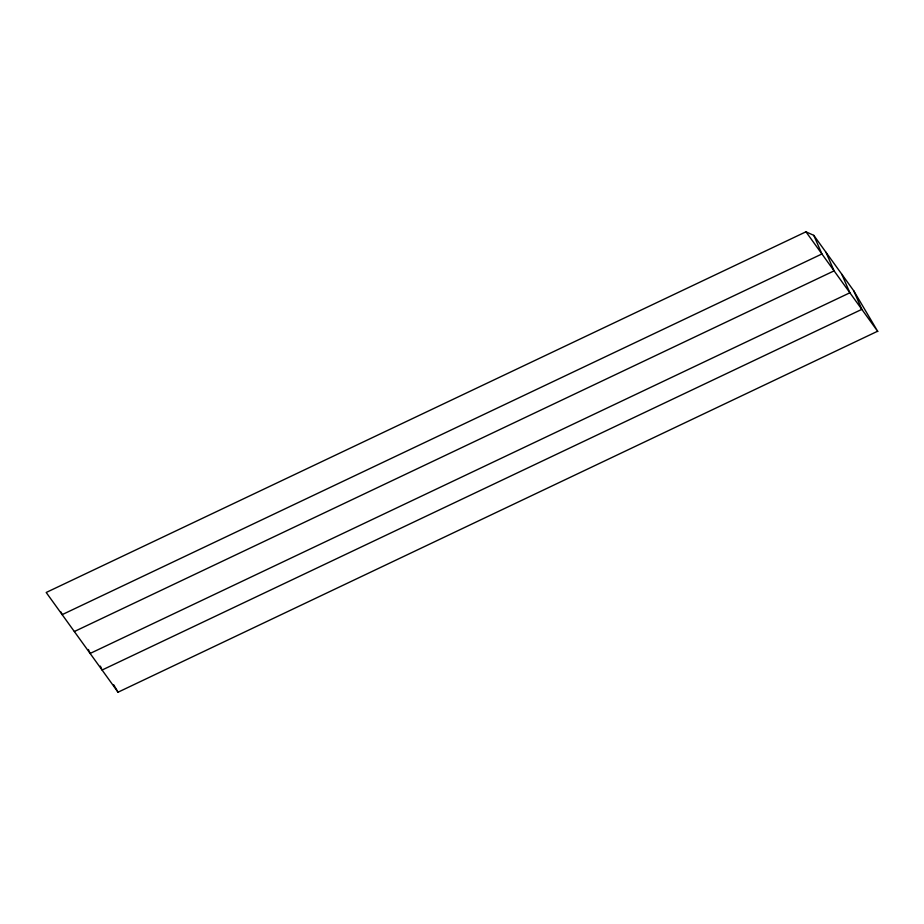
<?xml version="1.0" encoding="UTF-8"?>
<svg xmlns="http://www.w3.org/2000/svg" width="924" height="924" viewBox="0 0 924 924"><rect width="100%" height="100%" fill="white"/><g stroke="black" fill="none" stroke-linecap="round" stroke-linejoin="round"><path stroke-width="1.39" d="M805.959 231.808L877.8 331.52L853.707 290.748L813.79 235.366L805.959 231.808L46.2 592.48L118.041 692.192L877.661 331.208M74.336 631.531L834.095 270.859L825.964 252.252M113.664 684.776L118.041 692.192M853.707 290.748L861.838 309.355L102.079 670.027L100.358 666.1M841.822 274.312L849.884 292.781L90.125 653.453L88.404 649.514M813.79 235.366L821.921 253.973L62.162 614.645L61.019 612.011"/></g></svg>
